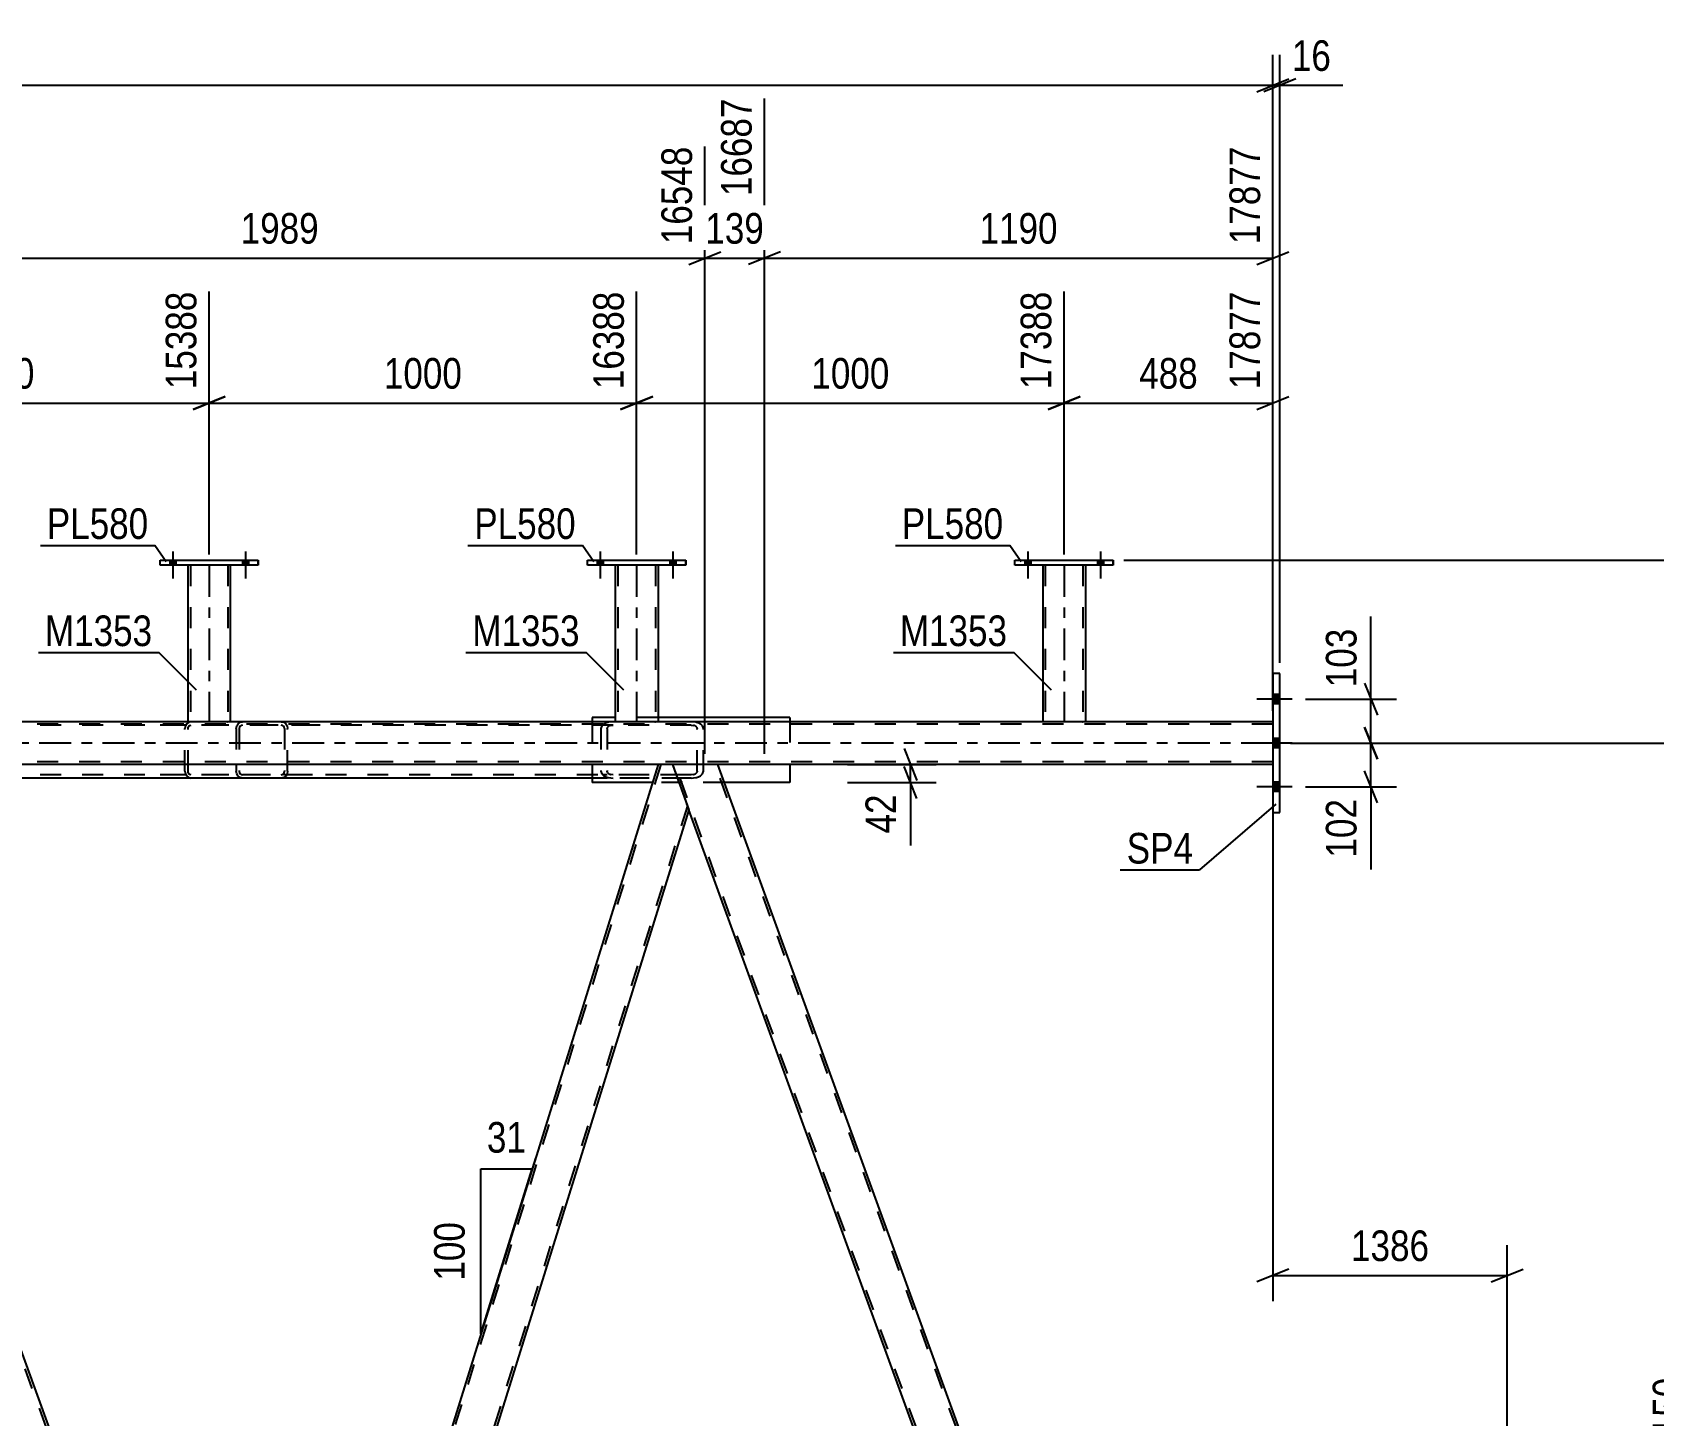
# Model space of a CAD drawing. Header units: millimetres. Extents: x -815 to 374, y -743 to 98.
# Drawn here: x -174.9 to -23.2, y -613.5 to -484.1 of the extents above; entities that cross this region are included whole.
import ezdxf

# ---------------------------------------------------------------- set-up
doc = ezdxf.new("R2010")
doc.units = ezdxf.units.MM
doc.linetypes.add('DXK_LINE_DOT2', pattern=[3.9198, 1.9599, -1.9599])
doc.linetypes.add('DXK_LINE_DOT3', pattern=[5.9187, 2.979, -0.9799, 0.9799, -0.9799])
doc.styles.add('Arial Narrow', font='ARIALN.TTF', dxfattribs={"height": 0.2})

# ---------------------------------------------------------------- blocks, each defined once
blk = doc.blocks.new('Part-232933173-8701 - 8685')
at = {"color": 7, "linetype": 'DXK_LINE_DOT2'}
for p, q in [((-199.46, -548.98), (-199.55, -549.22)), ((-198.97, -549.22), (-198.92, -549.1)), ((-198.38, -548.58), (-198.83, -548.63)), ((-198.61, -548.93), (-198.38, -548.9)), ((-198.38, -548.58), (-191.11, -548.58)), ((-148.69, -548.58), (-198.38, -548.58)), ((-148.69, -548.9), (-198.38, -548.9)), ((-190.66, -548.63), (-191.11, -548.58)), ((-191.11, -548.9), (-190.88, -548.93)), ((-190.57, -549.1), (-190.52, -549.22)), ((-189.94, -549.22), (-190.03, -548.98)), ((-199.55, -549.22), (-199.55, -553.22)), ((-198.97, -549.22), (-198.97, -553.22)), ((-190.52, -549.22), (-190.52, -553.22)), ((-189.94, -549.22), (-189.94, -553.22)), ((-199.55, -553.22), (-199.46, -553.47)), ((-198.92, -553.35), (-198.97, -553.22)), ((-198.38, -553.54), (-198.61, -553.52)), ((-148.69, -553.54), (-198.38, -553.54)), ((-190.88, -553.52), (-191.11, -553.54)), ((-190.52, -553.22), (-190.57, -553.35)), ((-190.03, -553.47), (-189.94, -553.22)), ((-198.83, -553.81), (-198.38, -553.86)), ((-189.14, -553.86), (-198.38, -553.86)), ((-189.14, -553.86), (-195.75, -553.86)), ((-191.11, -553.86), (-190.66, -553.81)), ((-148.69, -553.86), (-155.25, -553.86))]:
    blk.add_line(p, q, dxfattribs=at)
at = {"color": 2, "linetype": 'Continuous'}
blk.add_line((-155.25, -553.86), (-189.14, -553.86), dxfattribs=at)
at = {"color": 7, "linetype": 'DXK_LINE_DOT2'}
for centre, radius, start, end in [((-198.65, -549.71), 1.09, 99.5182, 138.0638), ((-198.52, -549.46), 0.545, 99.5182, 138.0638), ((-190.97, -549.46), 0.545, 41.9363, 80.4819), ((-190.84, -549.71), 1.09, 41.9363, 80.4819), ((-198.65, -552.74), 1.09, 221.9363, 260.4819), ((-198.52, -552.98), 0.545, 221.9363, 260.4819), ((-190.97, -552.98), 0.545, 279.5182, 318.0638), ((-190.84, -552.74), 1.09, 279.5182, 318.0638)]:
    blk.add_arc(centre, radius, start, end, dxfattribs=at)
blk = doc.blocks.new('Part-232933173-8695 - 8685')
at = {"color": 2, "linetype": 'Continuous'}
for p, q in [((-110.77, -552.58), (-115.02, -552.58)), ((-66.73, -673.58), (-110.77, -552.58)), ((-70.98, -673.58), (-113.48, -556.83))]:
    blk.add_line(p, q, dxfattribs=at)
at = {"color": 7, "linetype": 'DXK_LINE_DOT2'}
for p, q in [((-115.02, -552.58), (-113.48, -556.83)), ((-70.73, -673.58), (-114.77, -552.58)), ((-66.98, -673.58), (-111.02, -552.58)), ((-66.73, -673.58), (-70.98, -673.58))]:
    blk.add_line(p, q, dxfattribs=at)
blk = doc.blocks.new('Part-232933173-8700 - 8685')
at = {"color": 2, "linetype": 'Continuous'}
for p, q in [((-116.34, -552.58), (-153.04, -670.33)), ((-115.02, -552.58), (-116.34, -552.58)), ((-115.02, -552.58), (-113.48, -556.83)), ((-113.48, -556.83), (-149.87, -673.58)), ((-151.86, -673.58), (-153.04, -670.33))]:
    blk.add_line(p, q, dxfattribs=at)
at = {"color": 7, "linetype": 'DXK_LINE_DOT2'}
for p, q in [((-116.09, -552.58), (-152.91, -670.7)), ((-113.61, -556.46), (-150.12, -673.58)), ((-149.87, -673.58), (-151.86, -673.58))]:
    blk.add_line(p, q, dxfattribs=at)
blk = doc.blocks.new('Part-232933173-8702 - 8685')
at = {"color": 7, "linetype": 'DXK_LINE_DOT2'}
for p, q in [((-155.83, -549.22), (-155.78, -548.98)), ((-155.78, -548.98), (-155.66, -548.77)), ((-155.66, -548.77), (-155.47, -548.63)), ((-155.51, -549.1), (-155.54, -549.22)), ((-155.45, -549), (-155.51, -549.1)), ((-155.47, -548.63), (-155.25, -548.58)), ((-155.36, -548.93), (-155.45, -549)), ((-155.25, -548.9), (-155.36, -548.93)), ((-116.84, -548.58), (-155.25, -548.58)), ((-120.55, -548.9), (-155.25, -548.9)), ((-151.61, -548.58), (-151.38, -548.63)), ((-151.49, -548.93), (-151.61, -548.9)), ((-151.4, -549), (-151.49, -548.93)), ((-151.34, -549.1), (-151.4, -549)), ((-151.38, -548.63), (-151.19, -548.77)), ((-151.31, -549.22), (-151.34, -549.1)), ((-151.19, -548.77), (-151.07, -548.98)), ((-151.07, -548.98), (-151.02, -549.22)), ((-121.63, -548.98), (-121.71, -549.22)), ((-121.13, -549.22), (-121.09, -549.1)), ((-120.55, -548.58), (-120.99, -548.63)), ((-120.77, -548.93), (-120.55, -548.9)), ((-113.27, -548.58), (-120.55, -548.58)), ((-113.27, -548.9), (-120.55, -548.9)), ((-112.82, -548.63), (-113.27, -548.58)), ((-113.27, -548.9), (-113.05, -548.93)), ((-112.73, -549.1), (-112.69, -549.22)), ((-112.11, -549.22), (-112.19, -548.98)), ((-155.83, -549.22), (-155.83, -552.58)), ((-155.54, -549.22), (-155.54, -553.22)), ((-151.31, -549.22), (-151.31, -553.22)), ((-151.02, -553.22), (-151.02, -549.22)), ((-121.71, -549.22), (-121.71, -553.22)), ((-121.13, -549.22), (-121.13, -553.22)), ((-112.69, -553.22), (-112.69, -549.22)), ((-112.11, -553.22), (-112.11, -549.22)), ((-155.54, -553.22), (-155.51, -553.35)), ((-155.51, -553.35), (-155.45, -553.45)), ((-155.45, -553.45), (-155.36, -553.52)), ((-155.36, -553.52), (-155.25, -553.54)), ((-114.16, -553.54), (-155.25, -553.54)), ((-151.61, -553.54), (-151.49, -553.52)), ((-151.49, -553.52), (-151.4, -553.45)), ((-151.4, -553.45), (-151.34, -553.35)), ((-151.19, -553.68), (-151.38, -553.81)), ((-151.34, -553.35), (-151.31, -553.22)), ((-151.07, -553.47), (-151.19, -553.68)), ((-151.02, -553.22), (-151.07, -553.47)), ((-121.71, -553.22), (-121.63, -553.47)), ((-113.27, -553.54), (-121.53, -553.54)), ((-121.09, -553.35), (-121.13, -553.22)), ((-120.55, -553.54), (-120.77, -553.52)), ((-113.05, -553.52), (-113.27, -553.54)), ((-112.69, -553.22), (-112.73, -553.35)), ((-112.19, -553.47), (-112.11, -553.22)), ((-151.38, -553.81), (-151.61, -553.86)), ((-113.27, -553.86), (-122.51, -553.86)), ((-114.05, -553.86), (-122.51, -553.86)), ((-120.99, -553.81), (-120.55, -553.86)), ((-113.27, -553.86), (-112.82, -553.81))]:
    blk.add_line(p, q, dxfattribs=at)
at = {"color": 2, "linetype": 'Continuous'}
for p, q in [((-155.83, -552.58), (-155.83, -553.22)), ((-155.78, -553.47), (-155.83, -553.22)), ((-155.66, -553.68), (-155.78, -553.47)), ((-155.47, -553.81), (-155.66, -553.68)), ((-155.25, -553.86), (-155.47, -553.81)), ((-122.51, -553.86), (-155.25, -553.86))]:
    blk.add_line(p, q, dxfattribs=at)
at = {"color": 7, "linetype": 'DXK_LINE_DOT2'}
for centre, radius, start, end in [((-120.81, -549.71), 1.09, 99.5182, 138.0638), ((-120.68, -549.46), 0.545, 99.5182, 138.0638), ((-113.14, -549.46), 0.545, 41.9363, 80.4819), ((-113, -549.71), 1.09, 41.9363, 80.4819), ((-120.81, -552.74), 1.09, 221.9363, 260.4819), ((-120.68, -552.98), 0.545, 221.9363, 260.4819), ((-113.14, -552.98), 0.545, 279.5182, 318.0638), ((-113, -552.74), 1.09, 279.5182, 318.0638)]:
    blk.add_arc(centre, radius, start, end, dxfattribs=at)
blk = doc.blocks.new('Part-232933173-8747 - 8685')
at = {"color": 2, "linetype": 'Continuous'}
for p, q in [((-195.9, -552.58), (-200.16, -552.58)), ((-153.04, -670.33), (-195.9, -552.58)), ((-156.12, -673.58), (-198.61, -556.83))]:
    blk.add_line(p, q, dxfattribs=at)
at = {"color": 7, "linetype": 'DXK_LINE_DOT2'}
for p, q in [((-200.16, -552.58), (-198.61, -556.83)), ((-155.86, -673.58), (-199.9, -552.58)), ((-152.12, -673.58), (-196.16, -552.58)), ((-151.86, -673.58), (-153.04, -670.33)), ((-156.12, -673.58), (-151.86, -673.58))]:
    blk.add_line(p, q, dxfattribs=at)
blk = doc.blocks.new('Bolt-232933173-46716 - 8685')
at = {"linetype": 'Continuous'}
for points in [[(-81.48, -533.46), (-82.04, -533.46), (-82.04, -533.94), (-81.48, -533.94)], [(-81.48, -533.46), (-82.04, -533.46), (-82.04, -533.94), (-81.48, -533.94)], [(-74.68, -533.46), (-75.24, -533.46), (-75.24, -533.94), (-74.68, -533.94)], [(-74.68, -533.46), (-75.24, -533.46), (-75.24, -533.94), (-74.68, -533.94)]]:
    blk.add_hatch(color=1, dxfattribs=at).paths.add_polyline_path(points)
at = {"color": 1, "linetype": 'Continuous'}
for p, q in [((-82.04, -533.46), (-82.04, -533.94)), ((-82.04, -533.46), (-82.04, -533.94)), ((-81.76, -532.66), (-81.76, -535.18)), ((-81.76, -532.66), (-81.76, -535.18)), ((-81.48, -533.46), (-81.48, -533.94)), ((-81.48, -533.46), (-81.48, -533.94)), ((-75.24, -533.46), (-75.24, -533.94)), ((-75.24, -533.46), (-75.24, -533.94)), ((-74.96, -532.66), (-74.96, -535.18)), ((-74.96, -532.66), (-74.96, -535.18)), ((-74.68, -533.46), (-74.68, -533.94)), ((-74.68, -533.46), (-74.68, -533.94))]:
    blk.add_line(p, q, dxfattribs=at)
blk = doc.blocks.new('Part-232933173-8817 - 8685')
at = {"color": 2, "linetype": 'Continuous'}
for p, q in [((-58.18, -544.08), (-58.82, -544.08)), ((-58.82, -544.08), (-58.82, -557.08)), ((-58.18, -557.08), (-58.18, -544.08)), ((-58.82, -557.08), (-58.18, -557.08))]:
    blk.add_line(p, q, dxfattribs=at)
blk = doc.blocks.new('Part-232933173-8839 - 8685')
at = {"color": 7, "linetype": 'DXK_LINE_DOT2'}
for p, q in [((-157.13, -548.58), (-162.96, -548.58)), ((-157.13, -548.9), (-162.96, -548.9)), ((-160.59, -548.98), (-160.63, -549.22)), ((-160.46, -548.77), (-160.59, -548.98)), ((-160.27, -548.63), (-160.46, -548.77)), ((-160.34, -549.22), (-160.32, -549.1)), ((-160.32, -549.1), (-160.25, -549)), ((-160.05, -548.58), (-160.27, -548.63)), ((-160.25, -549), (-160.16, -548.93)), ((-160.16, -548.93), (-160.05, -548.9)), ((-160.63, -553.22), (-160.63, -549.22)), ((-160.34, -553.22), (-160.34, -549.22)), ((-157.13, -553.54), (-162.96, -553.54)), ((-160.63, -553.22), (-160.59, -553.47)), ((-160.59, -553.47), (-160.46, -553.68)), ((-160.46, -553.68), (-160.27, -553.81)), ((-160.32, -553.35), (-160.34, -553.22)), ((-160.25, -553.45), (-160.32, -553.35)), ((-160.16, -553.52), (-160.25, -553.45)), ((-160.05, -553.54), (-160.16, -553.52)), ((-157.13, -553.86), (-162.96, -553.86)), ((-160.27, -553.81), (-160.05, -553.86))]:
    blk.add_line(p, q, dxfattribs=at)
blk = doc.blocks.new('Part-232933173-46628 - 8685')
at = {"color": 2, "linetype": 'Continuous'}
for p, q in [((-162.96, -533.46), (-153.76, -533.46)), ((-162.96, -533.94), (-162.96, -533.46)), ((-153.76, -533.94), (-162.96, -533.94)), ((-153.76, -533.94), (-153.76, -533.46))]:
    blk.add_line(p, q, dxfattribs=at)
at = {"color": 7, "linetype": 'DXK_LINE_DOT2'}
for p, q in [((-162.96, -533.94), (-162.96, -533.46)), ((-153.76, -533.46), (-153.76, -533.94))]:
    blk.add_line(p, q, dxfattribs=at)
blk = doc.blocks.new('Bolt-232933173-8988 - 8685')
at = {"linetype": 'Continuous'}
for points in [[(-58.18, -546.92), (-58.18, -546.04), (-58.82, -546.04), (-58.82, -546.92)], [(-58.18, -546.92), (-58.18, -546.04), (-58.82, -546.04), (-58.82, -546.92)], [(-58.18, -546.92), (-58.18, -546.04), (-58.82, -546.04), (-58.82, -546.92)], [(-58.18, -551.02), (-58.18, -550.14), (-58.82, -550.14), (-58.82, -551.02)], [(-58.18, -551.02), (-58.18, -550.14), (-58.82, -550.14), (-58.82, -551.02)], [(-58.18, -555.12), (-58.18, -554.24), (-58.82, -554.24), (-58.82, -555.12)], [(-58.18, -555.12), (-58.18, -554.24), (-58.82, -554.24), (-58.82, -555.12)], [(-58.18, -555.12), (-58.18, -554.24), (-58.82, -554.24), (-58.82, -555.12)]]:
    blk.add_hatch(color=1, dxfattribs=at).paths.add_polyline_path(points)
at = {"color": 1, "linetype": 'Continuous'}
for p, q in [((-58.18, -546.04), (-58.82, -546.04)), ((-58.18, -546.04), (-58.82, -546.04)), ((-58.18, -546.04), (-58.82, -546.04)), ((-57.02, -546.48), (-60.34, -546.48)), ((-57.02, -546.48), (-60.34, -546.48)), ((-57.02, -546.48), (-60.34, -546.48)), ((-58.18, -546.92), (-58.82, -546.92)), ((-58.18, -546.92), (-58.82, -546.92)), ((-58.18, -546.92), (-58.82, -546.92)), ((-57.02, -550.58), (-60.34, -550.58)), ((-57.02, -550.58), (-60.34, -550.58)), ((-58.18, -550.14), (-58.82, -550.14)), ((-58.18, -550.14), (-58.82, -550.14)), ((-58.18, -551.02), (-58.82, -551.02)), ((-58.18, -551.02), (-58.82, -551.02)), ((-57.02, -554.68), (-60.34, -554.68)), ((-57.02, -554.68), (-60.34, -554.68)), ((-57.02, -554.68), (-60.34, -554.68)), ((-58.18, -554.24), (-58.82, -554.24)), ((-58.18, -554.24), (-58.82, -554.24)), ((-58.18, -554.24), (-58.82, -554.24)), ((-58.18, -555.12), (-58.82, -555.12)), ((-58.18, -555.12), (-58.82, -555.12)), ((-58.18, -555.12), (-58.82, -555.12))]:
    blk.add_line(p, q, dxfattribs=at)
blk = doc.blocks.new('Part-232933173-8862 - 8685')
at = {"color": 2, "linetype": 'Continuous'}
for p, q in [((-122.51, -548.18), (-122.51, -548.58)), ((-120.36, -548.18), (-122.51, -548.18)), ((-104.01, -548.18), (-116.36, -548.18)), ((-104.01, -548.18), (-104.01, -548.58)), ((-122.51, -552.58), (-122.51, -554.26)), ((-104.01, -552.58), (-104.01, -554.26)), ((-116.87, -554.26), (-122.51, -554.26)), ((-104.01, -554.26), (-110.16, -554.26))]:
    blk.add_line(p, q, dxfattribs=at)
at = {"color": 7, "linetype": 'DXK_LINE_DOT2'}
for p, q in [((-122.51, -548.58), (-122.51, -552.58)), ((-116.36, -548.18), (-120.36, -548.18)), ((-104.01, -548.58), (-104.01, -552.58)), ((-110.16, -554.26), (-116.87, -554.26))]:
    blk.add_line(p, q, dxfattribs=at)
blk = doc.blocks.new('Part-232933173-46620 - 8685')
at = {"color": 2, "linetype": 'Continuous'}
for p, q in [((-80.36, -533.94), (-80.36, -548.58)), ((-76.36, -533.94), (-76.36, -548.58)), ((-76.36, -548.58), (-80.36, -548.58))]:
    blk.add_line(p, q, dxfattribs=at)
at = {"color": 7, "linetype": 'DXK_LINE_DOT2'}
for p, q in [((-76.36, -533.94), (-80.36, -533.94)), ((-80.12, -533.94), (-80.12, -548.58)), ((-76.6, -533.94), (-76.6, -548.58)), ((-80.36, -548.58), (-80.36, -548.58)), ((-80.36, -548.58), (-80.36, -548.58)), ((-80.36, -548.58), (-80.36, -548.58)), ((-76.65, -548.58), (-76.62, -548.58)), ((-76.62, -548.58), (-76.65, -548.58)), ((-76.6, -548.58), (-76.62, -548.58)), ((-76.62, -548.58), (-76.6, -548.58)), ((-76.36, -548.58), (-76.39, -548.58)), ((-76.36, -548.58), (-76.36, -548.58)), ((-76.36, -548.58), (-76.36, -548.58)), ((-76.36, -548.58), (-76.36, -548.58))]:
    blk.add_line(p, q, dxfattribs=at)
at = {"color": 7, "linetype": 'DXK_LINE_DOT3'}
blk.add_line((-78.36, -533.94), (-78.36, -548.58), dxfattribs=at)
blk = doc.blocks.new('Part-232933173-8916 - 8685')
at = {"color": 7, "linetype": 'DXK_LINE_DOT2'}
for p, q in [((-58.82, -548.82), (-738.27, -548.82)), ((-58.82, -548.58), (-720.36, -548.58)), ((-156.36, -548.58), (-160.36, -548.58)), ((-116.36, -548.58), (-120.36, -548.58)), ((-76.36, -548.58), (-80.36, -548.58)), ((-58.82, -548.58), (-58.82, -552.58)), ((-58.82, -552.34), (-738.27, -552.34)), ((-110.77, -552.58), (-116.34, -552.58))]:
    blk.add_line(p, q, dxfattribs=at)
at = {"color": 2, "linetype": 'Continuous'}
for p, q in [((-160.36, -548.58), (-196.36, -548.58)), ((-120.36, -548.58), (-156.36, -548.58)), ((-80.36, -548.58), (-116.36, -548.58)), ((-58.82, -548.58), (-76.36, -548.58)), ((-116.34, -552.58), (-195.9, -552.58)), ((-58.82, -552.58), (-110.77, -552.58))]:
    blk.add_line(p, q, dxfattribs=at)
at = {"color": 7, "linetype": 'DXK_LINE_DOT3'}
blk.add_line((-58.82, -550.58), (-738.27, -550.58), dxfattribs=at)
blk = doc.blocks.new('Part-232933173-46621 - 8685')
at = {"color": 2, "linetype": 'Continuous'}
for p, q in [((-82.96, -533.46), (-73.76, -533.46)), ((-82.96, -533.94), (-82.96, -533.46)), ((-73.76, -533.94), (-82.96, -533.94)), ((-73.76, -533.94), (-73.76, -533.46))]:
    blk.add_line(p, q, dxfattribs=at)
at = {"color": 7, "linetype": 'DXK_LINE_DOT2'}
for p, q in [((-82.96, -533.94), (-82.96, -533.46)), ((-73.76, -533.46), (-73.76, -533.94))]:
    blk.add_line(p, q, dxfattribs=at)
blk = doc.blocks.new('Part-232933173-46623 - 8685')
at = {"color": 2, "linetype": 'Continuous'}
for p, q in [((-120.36, -533.94), (-120.36, -548.58)), ((-116.36, -533.94), (-116.36, -548.58)), ((-116.36, -548.58), (-120.36, -548.58))]:
    blk.add_line(p, q, dxfattribs=at)
at = {"color": 7, "linetype": 'DXK_LINE_DOT2'}
for p, q in [((-116.36, -533.94), (-120.36, -533.94)), ((-120.12, -533.94), (-120.12, -548.58)), ((-116.6, -533.94), (-116.6, -548.58)), ((-120.36, -548.58), (-120.36, -548.58)), ((-120.36, -548.58), (-120.36, -548.58)), ((-120.36, -548.58), (-120.36, -548.58)), ((-116.65, -548.58), (-116.62, -548.58)), ((-116.62, -548.58), (-116.65, -548.58)), ((-116.6, -548.58), (-116.62, -548.58)), ((-116.62, -548.58), (-116.6, -548.58)), ((-116.36, -548.58), (-116.39, -548.58)), ((-116.36, -548.58), (-116.36, -548.58)), ((-116.36, -548.58), (-116.36, -548.58)), ((-116.36, -548.58), (-116.36, -548.58))]:
    blk.add_line(p, q, dxfattribs=at)
at = {"color": 7, "linetype": 'DXK_LINE_DOT3'}
blk.add_line((-118.36, -533.94), (-118.36, -548.58), dxfattribs=at)
blk = doc.blocks.new('Part-232933173-46624 - 8685')
at = {"color": 2, "linetype": 'Continuous'}
for p, q in [((-122.96, -533.46), (-113.76, -533.46)), ((-122.96, -533.94), (-122.96, -533.46)), ((-113.76, -533.94), (-122.96, -533.94)), ((-113.76, -533.94), (-113.76, -533.46))]:
    blk.add_line(p, q, dxfattribs=at)
at = {"color": 7, "linetype": 'DXK_LINE_DOT2'}
for p, q in [((-122.96, -533.94), (-122.96, -533.46)), ((-113.76, -533.46), (-113.76, -533.94))]:
    blk.add_line(p, q, dxfattribs=at)
blk = doc.blocks.new('Part-232933173-46627 - 8685')
at = {"color": 2, "linetype": 'Continuous'}
for p, q in [((-160.36, -533.94), (-160.36, -548.58)), ((-156.36, -548.58), (-156.36, -533.94)), ((-156.36, -548.58), (-160.36, -548.58))]:
    blk.add_line(p, q, dxfattribs=at)
at = {"color": 7, "linetype": 'DXK_LINE_DOT2'}
for p, q in [((-156.36, -533.94), (-160.36, -533.94)), ((-160.12, -533.94), (-160.12, -548.58)), ((-156.6, -533.94), (-156.6, -548.58)), ((-160.36, -548.58), (-160.36, -548.58)), ((-160.36, -548.58), (-160.36, -548.58)), ((-160.36, -548.58), (-160.36, -548.58)), ((-156.65, -548.58), (-156.62, -548.58)), ((-156.62, -548.58), (-156.65, -548.58)), ((-156.6, -548.58), (-156.62, -548.58)), ((-156.62, -548.58), (-156.6, -548.58)), ((-156.36, -548.58), (-156.39, -548.58)), ((-156.36, -548.58), (-156.36, -548.58)), ((-156.36, -548.58), (-156.36, -548.58)), ((-156.36, -548.58), (-156.36, -548.58))]:
    blk.add_line(p, q, dxfattribs=at)
at = {"color": 7, "linetype": 'DXK_LINE_DOT3'}
blk.add_line((-158.36, -533.94), (-158.36, -548.58), dxfattribs=at)
blk = doc.blocks.new('Bolt-232933173-46717 - 8685')
at = {"linetype": 'Continuous'}
for points in [[(-121.48, -533.46), (-122.04, -533.46), (-122.04, -533.94), (-121.48, -533.94)], [(-121.48, -533.46), (-122.04, -533.46), (-122.04, -533.94), (-121.48, -533.94)], [(-114.68, -533.46), (-115.24, -533.46), (-115.24, -533.94), (-114.68, -533.94)], [(-114.68, -533.46), (-115.24, -533.46), (-115.24, -533.94), (-114.68, -533.94)]]:
    blk.add_hatch(color=1, dxfattribs=at).paths.add_polyline_path(points)
at = {"color": 1, "linetype": 'Continuous'}
for p, q in [((-122.04, -533.46), (-122.04, -533.94)), ((-122.04, -533.46), (-122.04, -533.94)), ((-121.76, -532.66), (-121.76, -535.18)), ((-121.76, -532.66), (-121.76, -535.18)), ((-121.48, -533.46), (-121.48, -533.94)), ((-121.48, -533.46), (-121.48, -533.94)), ((-115.24, -533.46), (-115.24, -533.94)), ((-115.24, -533.46), (-115.24, -533.94)), ((-114.96, -532.66), (-114.96, -535.18)), ((-114.96, -532.66), (-114.96, -535.18)), ((-114.68, -533.46), (-114.68, -533.94)), ((-114.68, -533.46), (-114.68, -533.94))]:
    blk.add_line(p, q, dxfattribs=at)
blk = doc.blocks.new('Bolt-232933173-46719 - 8685')
at = {"linetype": 'Continuous'}
for points in [[(-161.48, -533.46), (-162.04, -533.46), (-162.04, -533.94), (-161.48, -533.94)], [(-161.48, -533.46), (-162.04, -533.46), (-162.04, -533.94), (-161.48, -533.94)], [(-154.68, -533.46), (-155.24, -533.46), (-155.24, -533.94), (-154.68, -533.94)], [(-154.68, -533.46), (-155.24, -533.46), (-155.24, -533.94), (-154.68, -533.94)]]:
    blk.add_hatch(color=1, dxfattribs=at).paths.add_polyline_path(points)
at = {"color": 1, "linetype": 'Continuous'}
for p, q in [((-162.04, -533.46), (-162.04, -533.94)), ((-162.04, -533.46), (-162.04, -533.94)), ((-161.76, -532.66), (-161.76, -535.18)), ((-161.76, -532.66), (-161.76, -535.18)), ((-161.48, -533.46), (-161.48, -533.94)), ((-161.48, -533.46), (-161.48, -533.94)), ((-155.24, -533.46), (-155.24, -533.94)), ((-155.24, -533.46), (-155.24, -533.94)), ((-154.96, -532.66), (-154.96, -535.18)), ((-154.96, -532.66), (-154.96, -535.18)), ((-154.68, -533.46), (-154.68, -533.94)), ((-154.68, -533.46), (-154.68, -533.94))]:
    blk.add_line(p, q, dxfattribs=at)
blk = doc.blocks.new('StraightDimension-232933173-59581 - 8685')
at = {"color": 7, "linetype": 'Continuous'}
for p, q in [((-198.36, -533.52), (-198.36, -508.34)), ((-158.36, -532.94), (-158.36, -508.34)), ((-196.86, -518.18), (-199.86, -519.38)), ((-198.36, -518.78), (-158.36, -518.78)), ((-159.86, -519.38), (-156.86, -518.18))]:
    blk.add_line(p, q, dxfattribs=at)
at = {"color": 0, "linetype": 'Continuous'}
blk.add_wipeout([(-158.96, -507.74), (-163.16, -507.74), (-163.16, -518.08), (-158.96, -518.08)], dxfattribs=at)
at = {"color": 0}
blk.add_wipeout([(-174.1, -518.03), (-174.1, -513.83), (-182.61, -513.83), (-182.61, -518.03)], dxfattribs=at)
at = {"color": 3, "linetype": 'Continuous', "style": 'Arial Narrow'}
blk.add_text('15388', height=2.863, rotation=90.0002, dxfattribs=at).set_placement((-159.56, -517.48))
at = {"color": 3, "style": 'Arial Narrow'}
blk.add_text('1000', height=2.863, dxfattribs=at).set_placement((-182.01, -517.43))
blk = doc.blocks.new('StraightDimension-232933173-38296 - 8685')
at = {"color": 7, "linetype": 'Continuous'}
for p, q in [((-106.4, -551.58), (-106.4, -490.28)), ((-58.82, -547.58), (-58.82, -494.78)), ((-104.9, -504.62), (-107.9, -505.82)), ((-60.32, -505.82), (-57.32, -504.62)), ((-106.4, -505.22), (-58.82, -505.22))]:
    blk.add_line(p, q, dxfattribs=at)
at = {"color": 0, "linetype": 'Continuous'}
blk.add_wipeout([(-59.42, -494.18), (-63.62, -494.18), (-63.62, -504.52), (-59.42, -504.52)], dxfattribs=at)
at = {"color": 0}
blk.add_wipeout([(-78.35, -504.47), (-78.35, -500.27), (-86.87, -500.27), (-86.87, -504.47)], dxfattribs=at)
at = {"color": 3, "linetype": 'Continuous', "style": 'Arial Narrow'}
blk.add_text('17877', height=2.863, rotation=90.0002, dxfattribs=at).set_placement((-60.02, -503.92))
at = {"color": 3, "style": 'Arial Narrow'}
blk.add_text('1190', height=2.863, dxfattribs=at).set_placement((-86.27, -503.87))
blk = doc.blocks.new('StraightDimension-232933173-59482 - 8685')
at = {"color": 7, "linetype": 'Continuous'}
for p, q in [((-50.25, -544.98), (-49.05, -547.98)), ((-55.78, -546.48), (-47.25, -546.48)), ((-49.65, -550.58), (-49.65, -546.48)), ((-49.05, -552.08), (-50.25, -549.08)), ((-57.18, -550.58), (-47.25, -550.58))]:
    blk.add_line(p, q, dxfattribs=at)
at = {"color": 0}
blk.add_wipeout([(-50.4, -539.27), (-54.6, -539.27), (-54.6, -545.96), (-50.4, -545.96)], dxfattribs=at)
at = {"color": 7, "linetype": 'Continuous'}
blk.add_line((-49.65, -546.48), (-49.65, -538.75), dxfattribs=at)
blk.add_line((-49.65, -546.48), (-49.65, -538.75), dxfattribs=at)
at = {"color": 3, "style": 'Arial Narrow'}
blk.add_text('103', height=2.863, rotation=90.0002, dxfattribs=at).set_placement((-51, -545.36))
blk = doc.blocks.new('StraightDimension-232933173-38298 - 8685')
at = {"color": 7, "linetype": 'Continuous'}
for p, q in [((-191.54, -551.58), (-191.54, -490.28)), ((-111.98, -551.58), (-111.98, -494.78)), ((-190.04, -504.62), (-193.04, -505.82)), ((-113.48, -505.82), (-110.48, -504.62)), ((-191.54, -505.22), (-111.98, -505.22))]:
    blk.add_line(p, q, dxfattribs=at)
at = {"color": 0, "linetype": 'Continuous'}
blk.add_wipeout([(-112.58, -494.18), (-116.78, -494.18), (-116.78, -504.52), (-112.58, -504.52)], dxfattribs=at)
at = {"color": 0}
blk.add_wipeout([(-147.5, -504.47), (-147.5, -500.27), (-156.01, -500.27), (-156.01, -504.47)], dxfattribs=at)
at = {"color": 3, "linetype": 'Continuous', "style": 'Arial Narrow'}
blk.add_text('16548', height=2.863, rotation=90.0002, dxfattribs=at).set_placement((-113.18, -503.92))
at = {"color": 3, "style": 'Arial Narrow'}
blk.add_text('1989', height=2.863, dxfattribs=at).set_placement((-155.41, -503.87))
blk = doc.blocks.new('StraightDimension-232933173-38297 - 8685')
at = {"color": 7, "linetype": 'Continuous'}
for p, q in [((-106.4, -551.58), (-106.4, -490.28)), ((-111.98, -551.58), (-111.98, -494.78)), ((-113.48, -505.82), (-110.48, -504.62)), ((-104.9, -504.62), (-107.9, -505.82)), ((-111.98, -505.22), (-106.4, -505.22))]:
    blk.add_line(p, q, dxfattribs=at)
at = {"color": 0}
blk.add_wipeout([(-105.85, -504.47), (-105.85, -500.27), (-112.53, -500.27), (-112.53, -504.47)], dxfattribs=at)
at = {"color": 3, "style": 'Arial Narrow'}
blk.add_text('139', height=2.863, dxfattribs=at).set_placement((-111.93, -503.87))
at = {"color": 0, "linetype": 'Continuous'}
blk.add_wipeout([(-107, -489.68), (-111.2, -489.68), (-111.2, -500.02), (-107, -500.02)], dxfattribs=at)
at = {"color": 3, "linetype": 'Continuous', "style": 'Arial Narrow'}
blk.add_text('16687', height=2.863, rotation=90.0002, dxfattribs=at).set_placement((-107.6, -499.42))
blk = doc.blocks.new('StraightDimension-232933173-26975 - 8685')
at = {"color": 7, "linetype": 'Continuous'}
for p, q in [((-4.57, -534.96), (-5.77, -531.96)), ((-72.76, -533.46), (-2.77, -533.46)), ((-5.17, -684.18), (-5.17, -533.46)), ((-5.77, -682.68), (-4.57, -685.68)), ((-35.09, -684.18), (-2.77, -684.18))]:
    blk.add_line(p, q, dxfattribs=at)
at = {"color": 0}
blk.add_wipeout([(-5.92, -604.57), (-10.12, -604.57), (-10.12, -613.08), (-5.92, -613.08)], dxfattribs=at)
at = {"color": 3, "style": 'Arial Narrow'}
blk.add_text('3768', height=2.863, rotation=90.0002, dxfattribs=at).set_placement((-6.52, -612.48))
blk = doc.blocks.new('AngleDimension-232933173-27205 - 8685')
at = {"color": 7, "linetype": 'Continuous'}
for p, q in [((-127.82, -589.41), (-128.13, -590.39)), ((-132.95, -590.39), (-128.13, -590.39)), ((-132.95, -605.85), (-128.13, -590.39)), ((-132.95, -605.85), (-132.95, -590.39))]:
    blk.add_line(p, q, dxfattribs=at)
at = {"color": 0}
blk.add_wipeout([(-133.85, -594.78), (-138.05, -594.78), (-138.05, -601.46), (-133.85, -601.46)], dxfattribs=at)
at = {"color": 3, "style": 'Arial Narrow'}
blk.add_text('100', height=2.863, rotation=90.0002, dxfattribs=at).set_placement((-134.45, -600.86))
at = {"color": 0}
blk.add_wipeout([(-128.11, -589.49), (-128.11, -585.29), (-132.97, -585.29), (-132.97, -589.49)], dxfattribs=at)
at = {"color": 3, "style": 'Arial Narrow'}
blk.add_text('31', height=2.863, dxfattribs=at).set_placement((-132.37, -588.89))
blk = doc.blocks.new('StraightDimension-232933173-38320 - 8685')
at = {"color": 7, "linetype": 'Continuous'}
for p, q in [((-58.82, -543.08), (-58.82, -486.21)), ((-58.18, -543.08), (-58.18, -486.21)), ((-60.32, -489.66), (-57.32, -488.46)), ((-56.68, -488.46), (-59.68, -489.66)), ((-58.82, -489.06), (-58.18, -489.06))]:
    blk.add_line(p, q, dxfattribs=at)
at = {"color": 0}
blk.add_wipeout([(-52.8, -488.31), (-52.8, -484.11), (-57.65, -484.11), (-57.65, -488.31)], dxfattribs=at)
at = {"color": 7, "linetype": 'Continuous'}
blk.add_line((-58.18, -489.06), (-52.27, -489.06), dxfattribs=at)
blk.add_line((-58.18, -489.06), (-52.27, -489.06), dxfattribs=at)
at = {"color": 3, "style": 'Arial Narrow'}
blk.add_text('16', height=2.863, dxfattribs=at).set_placement((-57.05, -487.71))
blk = doc.blocks.new('StraightDimension-232933173-38321 - 8685')
at = {"color": 7, "linetype": 'Continuous'}
for p, q in [((-58.82, -543.08), (-58.82, -486.21)), ((-60.32, -489.66), (-57.32, -488.46)), ((-766.5, -489.06), (-58.82, -489.06))]:
    blk.add_line(p, q, dxfattribs=at)
blk = doc.blocks.new('StraightDimension-232933173-38328 - 8685')
at = {"color": 7, "linetype": 'Continuous'}
for p, q in [((-58.82, -553.58), (-58.82, -602.78)), ((-36.89, -672.58), (-36.89, -597.53)), ((-57.32, -599.78), (-60.32, -600.98)), ((-58.82, -600.38), (-36.89, -600.38)), ((-38.39, -600.98), (-35.39, -599.78))]:
    blk.add_line(p, q, dxfattribs=at)
at = {"color": 0}
blk.add_wipeout([(-43.6, -599.63), (-43.6, -595.43), (-52.11, -595.43), (-52.11, -599.63)], dxfattribs=at)
at = {"color": 3, "style": 'Arial Narrow'}
blk.add_text('1386', height=2.863, dxfattribs=at).set_placement((-51.51, -599.03))
blk = doc.blocks.new('StraightDimension-232933173-38360 - 8685')
at = {"color": 7, "linetype": 'Continuous'}
for p, q in [((-18.47, -552.08), (-19.67, -549.08)), ((-57.18, -550.58), (-16.67, -550.58)), ((-19.07, -676.58), (-19.07, -550.58)), ((-19.67, -675.08), (-18.47, -678.08)), ((-35.09, -676.58), (-16.67, -676.58))]:
    blk.add_line(p, q, dxfattribs=at)
at = {"color": 0}
blk.add_wipeout([(-19.82, -609.33), (-24.02, -609.33), (-24.02, -617.84), (-19.82, -617.84)], dxfattribs=at)
at = {"color": 3, "style": 'Arial Narrow'}
blk.add_text('3150', height=2.863, rotation=90.0002, dxfattribs=at).set_placement((-20.42, -617.24))
blk = doc.blocks.new('StraightDimension-232933173-38651 - 8685')
at = {"color": 7, "linetype": 'Continuous'}
for p, q in [((-93.33, -551.08), (-92.13, -554.08)), ((-98.64, -552.58), (-90.33, -552.58)), ((-92.13, -555.76), (-93.33, -552.76)), ((-92.73, -554.26), (-92.73, -552.58)), ((-98.64, -554.26), (-90.33, -554.26))]:
    blk.add_line(p, q, dxfattribs=at)
at = {"color": 0}
blk.add_wipeout([(-93.48, -554.79), (-97.68, -554.79), (-97.68, -559.64), (-93.48, -559.64)], dxfattribs=at)
at = {"color": 7, "linetype": 'Continuous'}
blk.add_line((-92.73, -554.26), (-92.73, -560.17), dxfattribs=at)
blk.add_line((-92.73, -554.26), (-92.73, -560.17), dxfattribs=at)
at = {"color": 3, "style": 'Arial Narrow'}
blk.add_text('42', height=2.863, rotation=90.0002, dxfattribs=at).set_placement((-94.08, -559.04))
blk = doc.blocks.new('StraightDimension-232933173-59483 - 8685')
at = {"color": 7, "linetype": 'Continuous'}
for p, q in [((-50.25, -549.08), (-49.05, -552.08)), ((-57.18, -550.58), (-47.25, -550.58)), ((-49.65, -554.68), (-49.65, -550.58)), ((-49.05, -556.18), (-50.25, -553.18)), ((-55.78, -554.68), (-47.25, -554.68))]:
    blk.add_line(p, q, dxfattribs=at)
at = {"color": 0}
blk.add_wipeout([(-50.4, -555.21), (-54.6, -555.21), (-54.6, -561.89), (-50.4, -561.89)], dxfattribs=at)
at = {"color": 7, "linetype": 'Continuous'}
blk.add_line((-49.65, -554.68), (-49.65, -562.42), dxfattribs=at)
blk.add_line((-49.65, -554.68), (-49.65, -562.42), dxfattribs=at)
at = {"color": 3, "style": 'Arial Narrow'}
blk.add_text('102', height=2.863, rotation=90.0002, dxfattribs=at).set_placement((-51, -561.29))
blk = doc.blocks.new('StraightDimension-232933173-59578 - 8685')
at = {"color": 7, "linetype": 'Continuous'}
for p, q in [((-78.36, -532.94), (-78.36, -508.34)), ((-58.82, -547.58), (-58.82, -508.34)), ((-76.86, -518.18), (-79.86, -519.38)), ((-78.36, -518.78), (-58.82, -518.78)), ((-60.32, -519.38), (-57.32, -518.18))]:
    blk.add_line(p, q, dxfattribs=at)
at = {"color": 0, "linetype": 'Continuous'}
blk.add_wipeout([(-59.42, -507.74), (-63.62, -507.74), (-63.62, -518.08), (-59.42, -518.08)], dxfattribs=at)
at = {"color": 0}
blk.add_wipeout([(-65.25, -518.03), (-65.25, -513.83), (-71.93, -513.83), (-71.93, -518.03)], dxfattribs=at)
at = {"color": 3, "linetype": 'Continuous', "style": 'Arial Narrow'}
blk.add_text('17877', height=2.863, rotation=90.0002, dxfattribs=at).set_placement((-60.02, -517.48))
at = {"color": 3, "style": 'Arial Narrow'}
blk.add_text('488', height=2.863, dxfattribs=at).set_placement((-71.33, -517.43))
blk = doc.blocks.new('StraightDimension-232933173-59579 - 8685')
at = {"color": 7, "linetype": 'Continuous'}
for p, q in [((-118.36, -532.94), (-118.36, -508.34)), ((-78.36, -532.94), (-78.36, -508.34)), ((-116.86, -518.18), (-119.86, -519.38)), ((-118.36, -518.78), (-78.36, -518.78)), ((-79.86, -519.38), (-76.86, -518.18))]:
    blk.add_line(p, q, dxfattribs=at)
at = {"color": 0, "linetype": 'Continuous'}
blk.add_wipeout([(-78.96, -507.74), (-83.16, -507.74), (-83.16, -518.08), (-78.96, -518.08)], dxfattribs=at)
at = {"color": 0}
blk.add_wipeout([(-94.1, -518.03), (-94.1, -513.83), (-102.61, -513.83), (-102.61, -518.03)], dxfattribs=at)
at = {"color": 3, "linetype": 'Continuous', "style": 'Arial Narrow'}
blk.add_text('17388', height=2.863, rotation=90.0002, dxfattribs=at).set_placement((-79.56, -517.48))
at = {"color": 3, "style": 'Arial Narrow'}
blk.add_text('1000', height=2.863, dxfattribs=at).set_placement((-102.01, -517.43))
blk = doc.blocks.new('StraightDimension-232933173-59580 - 8685')
at = {"color": 7, "linetype": 'Continuous'}
for p, q in [((-158.36, -532.94), (-158.36, -508.34)), ((-118.36, -532.94), (-118.36, -508.34)), ((-156.86, -518.18), (-159.86, -519.38)), ((-158.36, -518.78), (-118.36, -518.78)), ((-119.86, -519.38), (-116.86, -518.18))]:
    blk.add_line(p, q, dxfattribs=at)
at = {"color": 0, "linetype": 'Continuous'}
blk.add_wipeout([(-118.96, -507.74), (-123.16, -507.74), (-123.16, -518.08), (-118.96, -518.08)], dxfattribs=at)
at = {"color": 0}
blk.add_wipeout([(-134.1, -518.03), (-134.1, -513.83), (-142.61, -513.83), (-142.61, -518.03)], dxfattribs=at)
at = {"color": 3, "linetype": 'Continuous', "style": 'Arial Narrow'}
blk.add_text('16388', height=2.863, rotation=90.0002, dxfattribs=at).set_placement((-119.56, -517.48))
at = {"color": 3, "style": 'Arial Narrow'}
blk.add_text('1000', height=2.863, dxfattribs=at).set_placement((-142.01, -517.43))
blk = doc.blocks.new('Mark-232933173-8813 - 8685')
at = {"color": 0}
blk.add_wipeout([(-66.29, -561.85), (-66.29, -558.85), (-72.5, -558.85), (-72.5, -561.85)], dxfattribs=at)
blk.add_wipeout([(-66.29, -561.85), (-66.29, -558.85), (-72.5, -558.85), (-72.5, -561.85)], dxfattribs=at)
at = {"color": 30, "linetype": 'Continuous'}
for p in [(-58.54, -556.29), (-73.1, -562.45)]:
    blk.add_line(p, (-65.69, -562.45), dxfattribs=at)
at = {"color": 3, "style": 'Arial Narrow'}
blk.add_text('SP4', height=2.863, dxfattribs=at).set_placement((-72.5, -561.85))
blk = doc.blocks.new('Mark-232933173-59788 - 8685')
at = {"color": 0}
blk.add_wipeout([(-163.68, -541.51), (-163.68, -538.51), (-173.73, -538.51), (-173.73, -541.51)], dxfattribs=at)
blk.add_wipeout([(-163.68, -541.51), (-163.68, -538.51), (-173.73, -538.51), (-173.73, -541.51)], dxfattribs=at)
at = {"color": 30, "linetype": 'Continuous'}
for p in [(-174.33, -542.11), (-159.55, -545.64)]:
    blk.add_line(p, (-163.08, -542.11), dxfattribs=at)
at = {"color": 3, "style": 'Arial Narrow'}
blk.add_text('M1353', height=2.863, dxfattribs=at).set_placement((-173.73, -541.51))
blk = doc.blocks.new('Mark-232933173-59853 - 8685')
at = {"color": 0}
blk.add_wipeout([(-84.04, -531.49), (-84.04, -528.49), (-93.55, -528.49), (-93.55, -531.49)], dxfattribs=at)
blk.add_wipeout([(-84.04, -531.49), (-84.04, -528.49), (-93.55, -528.49), (-93.55, -531.49)], dxfattribs=at)
at = {"color": 30, "linetype": 'Continuous'}
for p in [(-94.15, -532.09), (-82.37, -533.63)]:
    blk.add_line(p, (-83.44, -532.09), dxfattribs=at)
at = {"color": 3, "style": 'Arial Narrow'}
blk.add_text('PL580', height=2.863, dxfattribs=at).set_placement((-93.55, -531.49))
blk = doc.blocks.new('Mark-232933173-59782 - 8685')
at = {"color": 0}
blk.add_wipeout([(-83.68, -541.51), (-83.68, -538.51), (-93.73, -538.51), (-93.73, -541.51)], dxfattribs=at)
blk.add_wipeout([(-83.68, -541.51), (-83.68, -538.51), (-93.73, -538.51), (-93.73, -541.51)], dxfattribs=at)
at = {"color": 30, "linetype": 'Continuous'}
for p in [(-94.33, -542.11), (-79.55, -545.64)]:
    blk.add_line(p, (-83.08, -542.11), dxfattribs=at)
at = {"color": 3, "style": 'Arial Narrow'}
blk.add_text('M1353', height=2.863, dxfattribs=at).set_placement((-93.73, -541.51))
blk = doc.blocks.new('Mark-232933173-59785 - 8685')
at = {"color": 0}
blk.add_wipeout([(-123.68, -541.51), (-123.68, -538.51), (-133.73, -538.51), (-133.73, -541.51)], dxfattribs=at)
blk.add_wipeout([(-123.68, -541.51), (-123.68, -538.51), (-133.73, -538.51), (-133.73, -541.51)], dxfattribs=at)
at = {"color": 30, "linetype": 'Continuous'}
for p in [(-134.33, -542.11), (-119.55, -545.64)]:
    blk.add_line(p, (-123.08, -542.11), dxfattribs=at)
at = {"color": 3, "style": 'Arial Narrow'}
blk.add_text('M1353', height=2.863, dxfattribs=at).set_placement((-133.73, -541.51))
blk = doc.blocks.new('Mark-232933173-59856 - 8685')
at = {"color": 0}
blk.add_wipeout([(-124.04, -531.49), (-124.04, -528.49), (-133.55, -528.49), (-133.55, -531.49)], dxfattribs=at)
blk.add_wipeout([(-124.04, -531.49), (-124.04, -528.49), (-133.55, -528.49), (-133.55, -531.49)], dxfattribs=at)
at = {"color": 30, "linetype": 'Continuous'}
for p in [(-134.15, -532.09), (-122.37, -533.63)]:
    blk.add_line(p, (-123.44, -532.09), dxfattribs=at)
at = {"color": 3, "style": 'Arial Narrow'}
blk.add_text('PL580', height=2.863, dxfattribs=at).set_placement((-133.55, -531.49))
blk = doc.blocks.new('Mark-232933173-59859 - 8685')
at = {"color": 0}
blk.add_wipeout([(-164.04, -531.49), (-164.04, -528.49), (-173.55, -528.49), (-173.55, -531.49)], dxfattribs=at)
blk.add_wipeout([(-164.04, -531.49), (-164.04, -528.49), (-173.55, -528.49), (-173.55, -531.49)], dxfattribs=at)
at = {"color": 30, "linetype": 'Continuous'}
for p in [(-174.15, -532.09), (-162.37, -533.63)]:
    blk.add_line(p, (-163.44, -532.09), dxfattribs=at)
at = {"color": 3, "style": 'Arial Narrow'}
blk.add_text('PL580', height=2.863, dxfattribs=at).set_placement((-173.55, -531.49))

msp = doc.modelspace()

# ---------------------------------------------------------------- block references
for name in ['Part-232933173-46628 - 8685', 'Bolt-232933173-46719 - 8685', 'Part-232933173-46627 - 8685', 'Part-232933173-46624 - 8685', 'Bolt-232933173-46717 - 8685', 'Part-232933173-46623 - 8685', 'Part-232933173-46621 - 8685', 'Bolt-232933173-46716 - 8685', 'Part-232933173-46620 - 8685', 'Part-232933173-8817 - 8685', 'Bolt-232933173-8988 - 8685', 'Part-232933173-8916 - 8685', 'Part-232933173-8701 - 8685', 'Part-232933173-8839 - 8685', 'Part-232933173-8702 - 8685', 'Part-232933173-8862 - 8685', 'Part-232933173-8747 - 8685', 'Part-232933173-8700 - 8685', 'Part-232933173-8695 - 8685']:
    msp.add_blockref(name, (0, 0))

# ---------------------------------------------------------------- next in the draw order: block references
for name in ['StraightDimension-232933173-38296 - 8685', 'StraightDimension-232933173-59581 - 8685', 'AngleDimension-232933173-27205 - 8685']:
    msp.add_blockref(name, (0, 0))

# ---------------------------------------------------------------- next in the draw order: block references
for name in ['StraightDimension-232933173-38298 - 8685', 'StraightDimension-232933173-59482 - 8685', 'StraightDimension-232933173-38651 - 8685']:
    msp.add_blockref(name, (0, 0))

# ---------------------------------------------------------------- next in the draw order: block references
for name in ['StraightDimension-232933173-38297 - 8685', 'StraightDimension-232933173-26975 - 8685']:
    msp.add_blockref(name, (0, 0))

# ---------------------------------------------------------------- next in the draw order: block references
for name in ['StraightDimension-232933173-38320 - 8685', 'StraightDimension-232933173-38328 - 8685']:
    msp.add_blockref(name, (0, 0))

# ---------------------------------------------------------------- next in the draw order: block references
for name in ['StraightDimension-232933173-38321 - 8685', 'StraightDimension-232933173-38360 - 8685', 'Mark-232933173-8813 - 8685']:
    msp.add_blockref(name, (0, 0))

# ---------------------------------------------------------------- next in the draw order: block references
for name in ['StraightDimension-232933173-59578 - 8685', 'Mark-232933173-59859 - 8685', 'Mark-232933173-59788 - 8685', 'Mark-232933173-59785 - 8685', 'StraightDimension-232933173-59483 - 8685']:
    msp.add_blockref(name, (0, 0))

# ---------------------------------------------------------------- next in the draw order: block references
for name in ['StraightDimension-232933173-59579 - 8685', 'Mark-232933173-59782 - 8685']:
    msp.add_blockref(name, (0, 0))

# ---------------------------------------------------------------- next in the draw order: block references
for name in ['StraightDimension-232933173-59580 - 8685', 'Mark-232933173-59853 - 8685']:
    msp.add_blockref(name, (0, 0))

# ---------------------------------------------------------------- next in the draw order: block references
msp.add_blockref('Mark-232933173-59856 - 8685', (0, 0))

doc.saveas('drawing.dxf')
